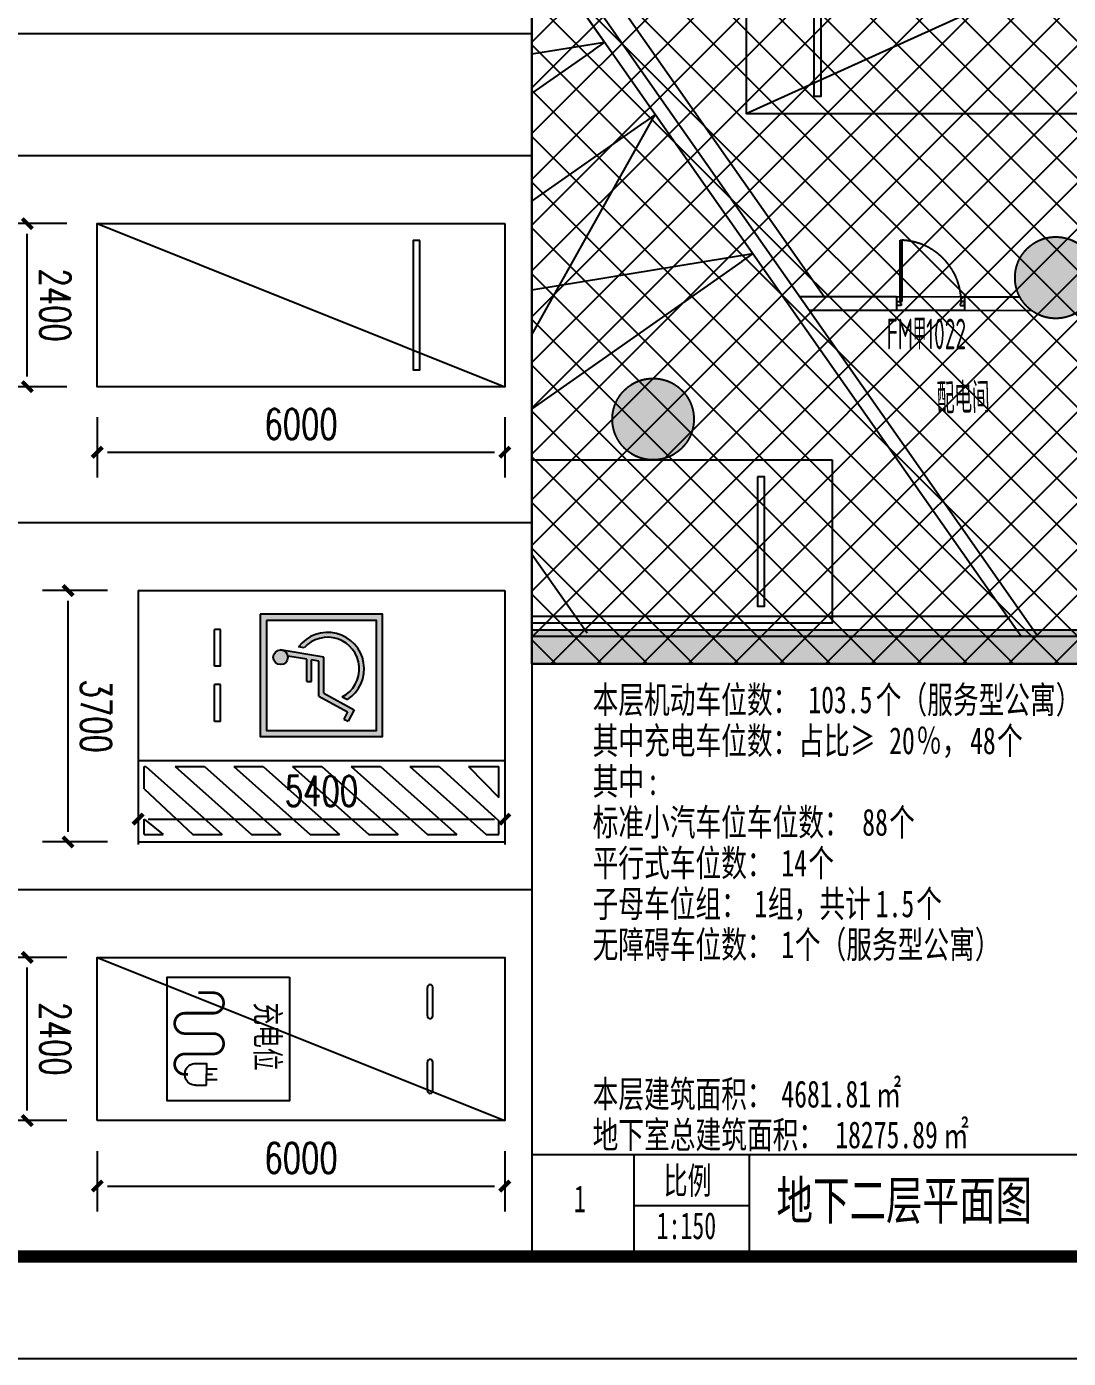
# Model space of a CAD drawing. Header units: millimetres. Extents: x 12325263 to 13848842, y -1463133 to 573208.
# Drawn here: x 12496801 to 12512140, y -1158608 to -1139009 of the extents above; entities that cross this region are included whole.
import ezdxf
from ezdxf.enums import TextEntityAlignment as Align
from ezdxf.xclip import XClip

# ---------------------------------------------------------------- set-up
doc = ezdxf.new("R2010")
doc.units = ezdxf.units.MM
doc.header["$LTSCALE"] = 1000
doc.header["$XCLIPFRAME"] = 0
doc.linetypes.add('DASH', pattern=[0.35, 0.25, -0.1])
for name, color, linetype in [('-2F平面$0$COLUMN-CONCRETE', 6, 'Continuous'), ('-2F平面$0$DIM_ELEV', 3, 'Continuous'), ('-2F平面$0$PARTS-CAR公寓子母车位', 240, 'Continuous'), ('-2F平面$0$ROOF-WATER', 3, 'Continuous'), ('-2F平面$0$WALL-SHATCH', 8, 'Continuous'), ('A-ANNO-TEXT', 7, 'Continuous'), ('A-WALL', 5, 'Continuous'), ('A-WALL-PATT', 8, 'Continuous'), ('DRWD-F-TEXT', 142, 'Continuous'), ('PARTS-CAR(一期)', 9, 'Continuous'), ('PARTS-CAR-机械车位', 9, 'Continuous'), ('PUB-TEXT', 7, 'Continuous'), ('PUB_DIM', 83, 'Continuous'), ('PUB_HATCH', 8, 'Continuous'), ('PUB_TEXT', 7, 'Continuous'), ('ROAD-LINE', 20, 'Continuous'), ('SILL', 2, 'Continuous'), ('TITLIN1', 7, 'Continuous'), ('WALL', 5, 'Continuous'), ('WINDOW', 4, 'Continuous'), ('公寓机动车库', 23, 'Continuous'), ('地下室柱网$0$0q-柱0', 8, 'Continuous'), ('地下室柱网$0$0q-柱填充', 8, 'Continuous'), ('建筑-停车位', 119, 'Continuous')]:
    doc.layers.add(name, color=color, linetype=linetype)
doc.styles.add('_TCH_DIM_T3', font='SIMPLEX.shx', dxfattribs={"width": 0.7058823529411765, "bigfont": 'GBCBIG.shx'})
doc.styles.add('ACHT', font='simhei.ttf')
doc.styles.add('hztxt', font='gbenor.shx', dxfattribs={"width": 0.7, "bigfont": 'gbcbig.shx'})
doc.styles.get("Standard").update_dxf_attribs({"font": 'gbenor.shx', "bigfont": 'gbcbig.shx'})
doc.styles.add('TITXC', font='simhei.ttf')
doc.styles.add('TITXV', font='', dxfattribs={"width": 0.7})
doc.styles.add('宋体', font='', dxfattribs={"width": 0.65})
doc.styles.add('黑体', font='simhei.ttf', dxfattribs={"width": 0.7})
doc.styles.get('TITXV').set_extended_font_data('SimSun')
doc.styles.get('宋体').set_extended_font_data('SimSun')
doc.dimstyles.new('_TCH_ARCH&&150', dxfattribs={"dimtxt": 446.25, "dimasz": 150, "dimexe": 375, "dimexo": 450, "dimgap": 189.375, "dimtad": 1, "dimdec": 0, "dimzin": 0, "dimdsep": 46, "dimtxsty": '_TCH_DIM_T3', "dimblk": 'asdggshdfhsg_ArchTick', "dimcen": 0.09, "dimclrt": 7, "dimazin": 2, "dimtfac": 1, "dimtdec": 0, "dimtix": 1, "dimtmove": 2, "dimatfit": 3, "dimfxl": 1, "dimtolj": 1, "dimtzin": 0, "dimarcsym": 0})

# ---------------------------------------------------------------- blocks, each defined once
blk = doc.blocks.new('横向图框_A0')
at = {"layer": 'TITLIN1'}
blk.add_lwpolyline([(0, 2.273736754432321e-13), (1189, 0), (1189, 841), (4.547473508864641e-13, 841.0000000000002)], close=True, dxfattribs=at)
at = {"layer": 'TITLIN1', "const_width": 1.2}
blk.add_lwpolyline([(25, 10.00000000000023), (1179, 10), (1179, 831), (25.00000000000045, 831.0000000000002)], close=True, dxfattribs=at)
blk.add_lwpolyline([(25, 10.00000000000023), (1179, 10), (1179, 831), (25.00000000000045, 831.0000000000002)], close=True, dxfattribs=at)
at = {"style": 'TITXV', "width": 0.8}
for tag, p in [('智能化', (9.375000000000455, 781.0000000000002)), ('暖通', (3.125000000000455, 781.0000000000002)), ('给排水', (15.62500000000045, 705.0000000000002)), ('建筑', (3.125000000000455, 705.0000000000002)), ('结构', (9.375000000000455, 705.0000000000002)), ('电气', (21.87500000000045, 705.0000000000002))]:
    blk.add_attdef(tag, text='', height=2.5, rotation=90, dxfattribs=at).set_placement(p, align=Align.MIDDLE_CENTER)
for tag, height, style, p in [('总工程师', 3, 'ACHT', (1143.108554763832, 210.3041968698305)), ('审定', 3, 'ACHT', (1143.108554763832, 202.3041968682753)), ('审核', 3, 'ACHT', (1143.108554763832, 194.3041968667198)), ('设计总负责人1', 3, 'ACHT', (1143.108554763832, 186.3041968651646)), ('设计总负责人2', 3, 'ACHT', (1143.108554763832, 178.3041968636001)), ('设计总负责人3', 3, 'ACHT', (1143.108554763832, 170.3041968620446)), ('专业负责人1', 3, 'ACHT', (1143.108554763832, 162.3041968558141)), ('专业负责人2', 3, 'ACHT', (1143.108554763832, 154.304196852685)), ('专业负责人3', 3, 'ACHT', (1143.108554763832, 146.3041968495743)), ('校核1', 3, 'ACHT', (1143.108554763832, 138.3041968604894)), ('校核2', 3, 'ACHT', (1143.108554763832, 130.3041968589341)), ('设计1', 3, 'ACHT', (1143.108554763832, 122.3041968573787)), ('设计2', 3, 'ACHT', (1143.108554763832, 114.3041968558048)), ('工程编号', 3, 'TITXC', (1142.308415538108, 74.79332358701504)), ('专业', 3, 'TITXC', (1170.432957775367, 74.79332358701504)), ('设计阶段', 3, 'TITXC', (1155.544107377413, 67.77587566972215)), ('图号', 5, 'TITXC', (1140.343351562507, 32.74615367968363)), ('出图日期', 3, 'ACHT', (1144.346033357375, 24.29332357717794))]:
    blk.add_attdef(tag, text='', height=height, dxfattribs=dict(style=style)).set_placement(p, align=Align.MIDDLE_CENTER)
at = {"style": 'TITXC', "flags": 1}
for tag, height, p in [('建设单位', 3, (1149.822381598118, 102.2933235923701)), ('工程名称', 3, (1149.822381598118, 86.29332358925603)), ('图纸名称', 5, (1149.822381604463, 51.04332358238753))]:
    blk.add_attdef(tag, text='', height=height, dxfattribs=at).set_placement(p, align=Align.MIDDLE_CENTER)
at = {"style": 'ACHT', "width": 0.8}
for tag, p in [('版本号', (1172.76297090092, 32.79332357883686)), ('序号', (1172.762970907206, 24.29332357717794))]:
    blk.add_attdef(tag, text='', height=3, dxfattribs=at).set_placement(p, align=Align.MIDDLE_CENTER)
blk = doc.blocks.new('*U20')
blk.add_blockref('横向图框_A0', (0, 0))
blk = doc.blocks.new('A$C15443CC7')
at = {"xscale": 150, "yscale": 150, "zscale": 150}
blk.add_blockref('*U20', (2.235174179077148e-08, -1.769512891769409e-08), dxfattribs=at)
blk = doc.blocks.new('adsgsdfgf')
for p, q in [((-1499.999999839813, 750), (131849.9999981709, 749.9999999995343)), ((-1499.999999839813, 750), (-1499.999999839813, -750)), ((0, 750), (0, -750)), ((1699.999999726191, 750), (1699.999999728054, -750.0000000002328)), ((0, 0), (1699.999999728054, 0))]:
    blk.add_line(p, q)
at = {"layer": 'PUB_TEXT', "style": '宋体', "width": 0.65}
for s, p in [('比例', (439.5108989101572, 167.7391971482418)), ('1', (-882.2565618831467, -99.91099598258752)), ('1:150', (335.1200761253471, -494.6995280811112))]:
    blk.add_text(s, height=396.5189873417722, dxfattribs=at).set_placement(p)
blk = doc.blocks.new('adgshg13--2F平面$0$A$C7F010FC0')
at = {"layer": '-2F平面$0$WALL-SHATCH'}
h = blk.add_hatch(color=256, dxfattribs=at)
h.dxf.hatch_style = 1
h.paths.add_polyline_path([(-60384.17120504379, -16880.89509773254), (-763.1647881269455, 197.4793643951416), (12587.61850607395, -13153.30393266678), (12587.61850607395, -157996.0197629929), (-162964.8506313562, -188820.4315237999), (-171262.3814957142, -180522.900662899), (-171262.3814957142, -31310.89849328995), (-150707.1909123659, -10755.70791006088), (-131860.0775495768, -7980.895098209381), (-99162.38149428368, -7980.895098209381), (-99162.38149428368, -4980.895097732544), (-76620.42811572552, -4980.895097732544), (-70107.65229141712, -16880.89509773254)], flags=16)
h.paths.add_polyline_path([(-60091.22944009304, -16380.89510011673), (-646.8769880533218, 646.876989364624), (12987.61850607395, -12987.61850786209), (12987.61850607395, -158331.9049158096), (-163100.5840539932, -189250.3835258484), (-171662.3814958334, -180688.5860877037), (-171662.3814958334, -31145.21306848526), (-150777.8961598873, -10260.7277340889), (-131896.6870943308, -7480.895098209381), (-99562.38149428368, -7480.895098209381), (-99562.38149428368, -4580.895097732544), (-76365.55243730545, -4580.895097732544), (-69907.50581622124, -16380.89510774612)])
at = {"layer": '-2F平面$0$COLUMN-CONCRETE'}
for points in [[(-60091.22944009304, -16380.89510011673), (-646.8769880533218, 646.876989364624), (12987.61850607395, -12987.61850786209), (12987.61850607395, -158331.9049158096), (-163100.5840539932, -189250.3835258484), (-171662.3814958334, -180688.5860877037), (-171662.3814958334, -31145.21306848526), (-150777.8961598873, -10260.7277340889), (-131896.6870943308, -7480.895098209381), (-99562.38149428368, -7480.895098209381), (-99562.38149428368, -4580.895097732544), (-76365.55243730545, -4580.895097732544), (-69907.50581622124, -16380.89510774612)], [(-60384.17120504379, -16880.89509773254), (-763.1647881269455, 197.4793643951416), (12587.61850607395, -13153.30393266678), (12587.61850607395, -157996.0197629929), (-162964.8506313562, -188820.4315237999), (-171262.3814957142, -180522.900662899), (-171262.3814957142, -31310.89849328995), (-150707.1909123659, -10755.70791006088), (-131860.0775495768, -7980.895098209381), (-99162.38149428368, -7980.895098209381), (-99162.38149428368, -4980.895097732544), (-76620.42811572552, -4980.895097732544), (-70107.65229141712, -16880.89509773254)]]:
    blk.add_lwpolyline(points, close=True, dxfattribs=at)
blk = doc.blocks.new('adgshg13--2F平面$0$P-排水沟')
at = {"layer": '-2F平面$0$ROOF-WATER'}
blk.add_line((87451.37972402573, -41109.63764381409), (109082.8234488964, -37311.4767203331), dxfattribs=at)
blk = doc.blocks.new('adgshgbj--2F平面$0$报建车道-2')
at = {"layer": 'ROAD-LINE'}
blk.add_line((54981.89174687862, -149772.8018164635), (77338.07008516788, -172128.9801120758), dxfattribs=at)
blk = doc.blocks.new('adgshgDR_D01')
for p, q in [((-0.45, 0.9299999999999964), (-0.4199999999999999, 0.9299999999999964)), ((-0.45, 0.02999999999999636), (-0.45, 0.9299999999999964)), ((-0.4199999999999999, 0.02999999999999637), (-0.4199999999999999, 0.9299999999999964)), ((-0.4999999999999964, 0.02999999999999636), (-0.4199999999999999, 0.02999999999999637)), ((-0.4999999999999964, 0.02999999999999636), (-0.4999999999999964, -0.02999999999999636)), ((-0.45, 0.02999999999999636), (-0.45, 3.469446951953614e-18)), ((-0.45, 3.469446951953614e-18), (-0.435, 3.469446951953614e-18)), ((-0.435, 3.469446951953614e-18), (-0.435, -0.02999999999999636)), ((0.4350000000000001, 3.469446951953614e-18), (0.4350000000000002, -0.02999999999999636)), ((0.4500000000000001, 3.469446951953614e-18), (0.4350000000000001, 3.469446951953614e-18)), ((0.4500000000000001, 0.02999999999999636), (0.4500000000000001, 3.469446951953614e-18)), ((0.4999999999999964, 0.02999999999999636), (0.45, 0.02999999999999636)), ((0.4999999999999964, -0.02999999999999636), (0.4999999999999964, 0.02999999999999636)), ((-0.435, -0.02999999999999636), (-0.4999999999999964, -0.02999999999999636)), ((0.4350000000000002, -0.02999999999999636), (0.4999999999999964, -0.02999999999999636))]:
    blk.add_line(p, q)
blk.add_arc((-0.4602388636345857, 0.02060243181989824), 0.9102873739421409, 0.5915171128877542, 87.46643902495387)
blk = doc.blocks.new('adgshgWDSILL2')
for p, q in [((-0.5, 0.5), (0.5, 0.5)), ((-0.5, -0.5), (0.5, -0.5))]:
    blk.add_line(p, q)
blk = doc.blocks.new('adgshg-2F平面$0$CAR-机械车位')
for p, q in [((2500.000000238419, 5200.000000357628), (7.152557373046875e-07, 0)), ((2500.000000715256, -1.192092895507812e-07), (0, 5200))]:
    blk.add_line(p, q)
at = {"color": 8}
blk.add_line((641.8798668384552, 5200), (2391.879866838455, 5200), dxfattribs=at)
for points in [[(2500.000000476837, 200.0000003576279), (2500.000000238419, 5200.000000357628), (0, 5200), (1.192092895507812e-06, 199.9999995231628)], [(2500.000000476837, 200.0000003576279), (2500.000000715256, -1.192092895507812e-07), (7.152557373046875e-07, 0), (1.192092895507812e-06, 199.9999995231628)]]:
    blk.add_lwpolyline(points)
blk = doc.blocks.new('adgshg-2F平面$0$CAR-14')
blk.add_lwpolyline([(-1.192092895507812e-06, -200.0000004768372), (2399.999999284744, -200), (2399.999999523163, -5500), (4.76837158203125e-07, -5500.000000476837)], close=True)
at = {"extrusion": (-0.0004477907749365557, -3.397130667048831e-15, 0.999999899741706), "elevation": -1.074697859396665}
blk.add_lwpolyline([(250.0089590234235, -1300.001920223237), (2150.003243659486, -1299.998074531556), (2150.003041242132, -1199.998074531556), (250.0087566060701, -1200.001920700074)], close=True, dxfattribs=at)
blk = doc.blocks.new('adgshg一期二层')
at = {"layer": 'PARTS-CAR(一期)', "rotation": 279.9587742710376}
blk.add_blockref('adgshg-2F平面$0$CAR-14', (33848.57742583752, -75751.77056312561), dxfattribs=at)
at = {"layer": 'PARTS-CAR-机械车位', "xscale": -1, "rotation": 135.0000004018798}
for p in [(27520.02695596218, -68544.98028564453), (30207.03168034554, -71231.98497152328)]:
    blk.add_blockref('adgshg-2F平面$0$CAR-机械车位', p, dxfattribs=at)
blk = doc.blocks.new('adgshg2qbj-gycw-bj-13--2F平面$0$CAR-子车位')
blk.add_line((1697.056276798248, 1697.056272983551), (3747.66593670845, -3747.665944099426))
blk.add_lwpolyline([(1.192092895507812e-07, 0), (1697.056276798248, 1697.056272983551), (5444.722213029861, -2050.609671592712), (3747.66593670845, -3747.665944099426)], close=True)
at = {"extrusion": (-0.0003166358939317005, -0.0003166358930891348, 0.999999899741706), "elevation": -1.074697860116073}
blk.add_lwpolyline([(954.6018156500753, -601.0358331325818), (2298.09800799108, 742.4656604551178), (2227.387191576112, 813.1761971418953), (883.8909981622246, -530.3252945384556)], close=True, dxfattribs=at)
blk = doc.blocks.new('*U498')
at = {"layer": '地下室柱网$0$0q-柱填充'}
h = blk.add_hatch(color=256, dxfattribs=at)
h.dxf.hatch_style = 1
edge = h.paths.add_edge_path()
edge.add_arc((0, 0), 600, 0, 360)
at = {"layer": '地下室柱网$0$0q-柱0'}
blk.add_circle((0, 0), 600, dxfattribs=at)
blk = doc.blocks.new('A$C2A3E77E8')
at = {"layer": '-2F平面$0$DIM_ELEV'}
blk.add_line((459288.0191932917, 44729.84497737256), (469767.3627168853, 34250.50145196472), dxfattribs=at)
at = {"layer": 'WALL'}
for p, q in [((473729.3144075591, 29864.28569173324), (459075.8871588428, 44517.71294307197)), ((473488.71702981, 29822.04035806307), (460207.2580084801, 43103.49938011169)), ((471801.8227206469, 34605.49456929672), (472602.5942661557, 34745.24050378404)), ((471801.8227206469, 34605.49456929672), (471836.202601796, 34408.47166728508)), ((471836.2026017904, 34408.47166776634), (472806.2364450786, 34577.75334405387)), ((469406.1322387457, 34187.46786164818), (470816.7082122285, 34433.59516429389)), ((470816.7082123756, 34433.59516381542), (470851.0880935192, 34236.57226228411)), ((469578.9910070859, 34014.60909318551), (470851.0880936384, 34236.57226228714))]:
    blk.add_line(p, q, dxfattribs=at)
at = {"layer": '-2F平面$0$PARTS-CAR公寓子母车位', "xscale": -1.000000000000001, "rotation": 144.9590293713284}
blk.add_blockref('adgshg2qbj-gycw-bj-13--2F平面$0$CAR-子车位', (467754.690891847, 39069.79436969478), dxfattribs=at)
at = {"linetype": 'DASH', "ltscale": 3}
blk.add_blockref('adgshg13--2F平面$0$P-排水沟', (364146.7975802403, 67392.61307906546), dxfattribs=at)
for name, p in [('adgshg一期二层', (436647.0300322771, 107688.6806187604)), ('adgshgbj--2F平面$0$报建车道-2', (389845.527166605, 200902.2298016546))]:
    blk.add_blockref(name, p)
for p, rotation in [((464591.3158319406, 35042.47785429819), 45.00000001821384), ((473076.2297048699, 35113.57387314085), 45.00000001820725), ((467596.8227912188, 32036.97933493438), 45.00000001821413)]:
    blk.add_blockref('*U498', p, dxfattribs=dict(rotation=rotation))
at = {"layer": 'SILL', "xscale": -1000.000000000006, "yscale": 200.000000361565, "zscale": -1000.000000000006, "rotation": 189.8982728731141}
blk.add_blockref('adgshgWDSILL2', (471326.4554070234, 34421.03341579437), dxfattribs=at)
at = {"layer": 'WALL', "color": 1}
blk.add_blockref('adgshg13--2F平面$0$A$C7F010FC0', (561507.9086489398, 205483.1249103504), dxfattribs=at)
at = {"layer": 'WINDOW', "xscale": 1000.000000000004, "yscale": 1000.000000000004, "zscale": 1000.000000000004, "rotation": 9.898272873114099}
blk.add_blockref('adgshgDR_D01', (471326.4554070234, 34421.03341579437), dxfattribs=at)
at = {"layer": 'DRWD-F-TEXT', "width": 0.6}
blk.add_text('FM甲1022', height=450.0000000000009, rotation=10.00001274781061, dxfattribs=at).set_placement((470804.3960455656, 33644.57934903633))
at = {"layer": 'PUB-TEXT', "color": 7, "style": 'hztxt', "width": 0.8}
blk.add_text('配电间', height=450.0000000000009, rotation=11.32905001904798, dxfattribs=at).set_placement((471702.8177484274, 32836.75279473909))
blk = doc.blocks.new('A$C20AC37F1')
blk.add_line((-0.0009396970272064209, -0.0007962882518768311), (29999.99906030297, -0.0007962882518768311))
blk.add_lwpolyline([(-0.0009396970272064209, -0.0007962882518768311), (-0.0009396970272064209, 12599.99920371175), (29999.99906030297, 12599.99920371175), (29999.99906030297, -0.0007962882518768311)])
blk = doc.blocks.new('wuzhangai11')
at = {"extrusion": (-4.726215064181508e-20, 1.233115995601054e-09, 1)}
h = blk.add_hatch(color=256, dxfattribs=at)
h.paths.add_polyline_path([(508883943.4430193, 3716374118.38047), (508885743.4430191, 3716374118.38043), (508885743.4429788, 3716372318.38043), (508883943.442979, 3716372318.38047)])
h.paths.add_polyline_path([(508884033.4430173, 3716374028.380468), (508884033.4429811, 3716372408.380468), (508885653.4429809, 3716372408.380432), (508885653.4430171, 3716374028.380432)], flags=16)
edge = h.paths.add_edge_path(flags=0)
edge.add_line((508885219.6798196, 3716373820.63434), (508885213.8567997, 3716373785.650565))
edge.add_ellipse((508885111.6798196, 3716373820.634343), major_axis=(102.5219011450554, 33.95967878589286), ratio=0.999999999977671, start_angle=161.6728995538629, end_angle=322.7725099513697, ccw=False)
edge.add_ellipse((508885111.6798196, 3716373820.634343), major_axis=(76.36753236051386, 76.36753236051385), ratio=0.9999999999929499, start_angle=-45.00000128086242, end_angle=134.9999987191376, ccw=False)
edge = h.paths.add_edge_path(flags=0)
edge.add_line((508885264.22368, 3716373555.210789), (508885249.7773013, 3716373473.281315))
edge.add_ellipse((508884940.1546388, 3716373126.324949), major_axis=(393.1815271696696, 248.3006233748568), ratio=0.999999999994809, start_angle=175.154776496025, end_angle=375.9813011231978, ccw=False)
edge.add_line((508884527.4055948, 3716372912.121449), (508884488.5428396, 3716372835.849001))
edge.add_ellipse((508884940.2194155, 3716373126.695987), major_axis=(153.4497585367178, 514.8367410825235), ratio=0.9999999999896629, start_angle=139.3755608686459, end_angle=339.5036748822673)
h = blk.add_hatch(color=256, dxfattribs=at)
edge = h.paths.add_edge_path()
edge.add_line((508884538.3213431, 3716373254.380456), (508885053.0278264, 3716373254.380445))
edge.add_line((508885053.0278264, 3716373254.380445), (508885072.0711427, 3716373362.380445))
edge.add_line((508885072.0711427, 3716373362.380445), (508884753.4430022, 3716373362.380452))
edge.add_line((508884753.4430023, 3716373362.380452), (508884753.4430039, 3716373434.380452))
edge.add_line((508884753.443004, 3716373434.380452), (508885084.766687, 3716373434.380444))
edge.add_line((508885084.766687, 3716373434.380445), (508885127.2451379, 3716373713.761891))
edge.add_ellipse((508885111.6798196, 3716373820.634343), major_axis=(76.3675323622801, -76.36753236228014), ratio=0.9999999999775171, start_angle=323.2865157200883, end_angle=386.0996091181659)
edge.add_line((508885213.8567997, 3716373785.650564), (508885113.4429982, 3716373182.380444))
edge.add_line((508885113.4429982, 3716373182.380444), (508884582.4429982, 3716373182.380455))
edge.add_line((508884582.4429983, 3716373182.380455), (508884337.2881185, 3716372737.236938))
edge.add_line((508884337.2881185, 3716372737.236938), (508884169.7100023, 3716372822.622258))
edge.add_line((508884169.7100023, 3716372822.622258), (508884202.3973197, 3716372886.774727))
edge.add_line((508884202.3973197, 3716372886.774727), (508884305.8229669, 3716372834.076725))
edge.add_line((508884305.8229669, 3716372834.076725), (508884538.3213431, 3716373254.380456))
for p, q in [((508882393.4431132, 3716375918.380507), (508882393.4429791, 3716370518.380507)), ((508886093.4431132, 3716375918.380425), (508882393.4431132, 3716375918.380507)), ((508882504.3428608, 3716375828.380416), (508882729.9054431, 3716375828.380421)), ((508882504.3428608, 3716375828.380416), (508882504.342867, 3716375546.427188)), ((508883175.6741519, 3716375828.380429), (508882504.3428767, 3716375114.216302)), ((508882729.9054431, 3716375828.380421), (508882504.342867, 3716375546.427188)), ((508883175.6741519, 3716375828.380429), (508883503.4428607, 3716375828.380436)), ((508883503.4428607, 3716375828.380436), (508883503.4428612, 3716375805.880436)), ((508883593.4431132, 3716375918.380481), (508883593.4429791, 3716370518.380481)), ((508886093.4431132, 3716375918.380425), (508886093.4429791, 3716370518.380425)), ((508883503.4428612, 3716375805.880436), (508882504.3428864, 3716374682.005416)), ((508883503.4428708, 3716375373.66955), (508882504.342896, 3716374249.79453)), ((508883503.4428708, 3716375373.66955), (508883503.4428805, 3716374941.458664)), ((508882504.3428767, 3716375114.216302), (508882504.3428864, 3716374682.005416)), ((508883503.4428805, 3716374941.458664), (508882504.3429056, 3716373817.583644)), ((508884168.4430459, 3716374793.380475), (508884708.4430458, 3716374793.380475)), ((508884168.4430459, 3716374703.380475), (508884168.4430459, 3716374793.380475)), ((508884168.4430459, 3716374703.380475), (508884708.4430459, 3716374703.380475)), ((508884708.4430459, 3716374703.380475), (508884708.4430458, 3716374793.380475)), ((508884978.4430459, 3716374703.380475), (508884978.4430458, 3716374793.380475)), ((508884978.4430458, 3716374793.380475), (508885518.4430457, 3716374793.380475)), ((508884978.4430459, 3716374703.380475), (508885518.4430458, 3716374703.380475)), ((508885518.4430458, 3716374703.380475), (508885518.4430457, 3716374793.380475)), ((508883503.4428901, 3716374509.247778), (508882504.3429153, 3716373385.372758)), ((508883503.4428901, 3716374509.247778), (508883503.4428998, 3716374077.036892)), ((508882504.342896, 3716374249.79453), (508882504.3429056, 3716373817.583644)), ((508883503.4428998, 3716374077.036892), (508882504.342925, 3716372953.161872)), ((508885084.766687, 3716373434.380445), (508885127.2451379, 3716373713.761891)), ((508885113.4429982, 3716373182.380444), (508885220.4076971, 3716373825.007312)), ((508883503.4429095, 3716373644.826006), (508882504.3429347, 3716372520.950986)), ((508883503.4429095, 3716373644.826006), (508883503.4429191, 3716373212.61512)), ((508885249.7773013, 3716373473.281315), (508885264.22368, 3716373555.210789)), ((508882504.3429153, 3716373385.372758), (508882504.342925, 3716372953.161872)), ((508884753.443004, 3716373434.380452), (508885084.766687, 3716373434.380445)), ((508884753.443004, 3716373434.380452), (508884753.4430023, 3716373362.380452)), ((508884753.4430023, 3716373362.380452), (508885072.0711427, 3716373362.380445)), ((508885053.0278264, 3716373254.380445), (508885072.0711427, 3716373362.380445)), ((508883503.4429191, 3716373212.61512), (508882504.3429443, 3716372088.7401)), ((508884538.3213431, 3716373254.380456), (508884305.8229669, 3716372834.076725)), ((508884582.4429982, 3716373182.380455), (508884337.2881185, 3716372737.236938)), ((508884538.3213431, 3716373254.380456), (508885053.0278264, 3716373254.380445)), ((508884582.4429982, 3716373182.380455), (508885113.4429982, 3716373182.380444)), ((508884202.3973197, 3716372886.774727), (508884169.7100023, 3716372822.622258)), ((508884305.8229669, 3716372834.076725), (508884202.3973197, 3716372886.774727)), ((508884527.4055948, 3716372912.121449), (508884488.5428396, 3716372835.849001)), ((508883503.4429287, 3716372780.404234), (508882504.342954, 3716371656.529214)), ((508883503.4429287, 3716372780.404234), (508883503.4429384, 3716372348.193348)), ((508884337.2881185, 3716372737.236938), (508884169.7100023, 3716372822.622258)), ((508882504.3429347, 3716372520.950986), (508882504.3429443, 3716372088.7401)), ((508883503.4429384, 3716372348.193348), (508882504.3429636, 3716371224.318328)), ((508883503.4429481, 3716371915.982462), (508882504.3429734, 3716370792.107442)), ((508883503.4429481, 3716371915.982462), (508883503.4429578, 3716371483.771576)), ((508882504.342954, 3716371656.529214), (508882504.3429636, 3716371224.318328)), ((508883503.4429578, 3716371483.771576), (508882703.1300656, 3716370608.380421)), ((508883503.4429674, 3716371051.56069), (508883048.8987744, 3716370608.380429)), ((508883503.4429674, 3716371051.56069), (508883503.4429773, 3716370608.380437)), ((508882504.3429734, 3716370792.107442), (508882504.3429774, 3716370608.380416)), ((508882504.3429774, 3716370608.380416), (508882703.1300656, 3716370608.380421)), ((508883048.8987743, 3716370608.380429), (508883503.4429773, 3716370608.380437)), ((508883503.4429771, 3716370619.349804), (508883494.6674832, 3716370608.380436)), ((508886093.4429791, 3716370518.380425), (508882393.4429791, 3716370518.380507))]:
    blk.add_line(p, q)
for points in [[(508885743.4430191, 3716374118.38043), (508883943.4430193, 3716374118.38047), (508883943.442979, 3716372318.38047), (508885743.4429788, 3716372318.38043)], [(508885653.4430171, 3716374028.380432), (508884033.4430173, 3716374028.380468), (508884033.4429811, 3716372408.380468), (508885653.4429809, 3716372408.380432)]]:
    blk.add_lwpolyline(points, close=True)
blk.add_circle((508885111.6798196, 3716373820.634343), 107.9999999888241)
for centre, radius, start, end in [((508884940.2194155, 3716373126.695987), 537.2184828932517, 212.778600618886, 52.90671907621012), ((508884940.1546388, 3716373126.324949), 465.0214112035156, 207.4278561540984, 48.2543655896311)]:
    blk.add_arc(centre, radius, start, end)
blk = doc.blocks.new('A$C27BE0F1F')
blk.add_line((-0.0006638150662183762, 2399.999999999069), (5999.999336184934, -9.313225746154785e-10))
for points in [[(5999.999336184934, 2399.999999999069), (5999.999336184934, -9.313225746154785e-10), (-0.0006638150662183762, -9.313225746154785e-10), (-0.0006638150662183762, 2399.999999999069)], [(4749.999336184934, 2149.999999999069), (4649.999336184934, 2149.999999999069), (4649.999336184934, 249.9999999990687), (4749.999336184934, 249.9999999990687)]]:
    blk.add_lwpolyline(points, close=True)
blk = doc.blocks.new('asdggshdfhsg_ArchTick')
at = {"color": 0, "linetype": 'ByBlock', "const_width": 0.4}
blk.add_lwpolyline([(-0.5, -0.5), (0.5, 0.5)], dxfattribs=at)
blk = doc.blocks.new('*D5431')
at = {"layer": 'Defpoints', "color": 0, "transparency": 16777216}
for p in [(22568.72001638636, 9799.962885539784), (23599.99567406439, 9799.96916114446), (23600.01027874463, 7399.969161189162)]:
    blk.add_point(p, dxfattribs=at)
at = {"layer": 'PUB_DIM', "color": 0, "lineweight": -2, "transparency": 16777216}
for p, q in [((23149.99567407272, 9799.966422766915), (22193.72001639331, 9799.960603558497)), ((22568.73370827409, 7549.96288558171), (22568.72092917888, 9649.96288554256)), ((23150.01027875296, 7399.966422811617), (22193.73462107354, 7399.960603603201))]:
    blk.add_line(p, q, dxfattribs=at)
at = {"layer": 'PUB_DIM', "color": 0, "lineweight": -2, "transparency": 16777216, "xscale": 150, "yscale": 150, "zscale": 150}
for p, rotation in [((22568.72001638636, 9799.962885539784), 90.00034866105784), ((22568.7346210666, 7399.962885584488), 270.0003486610578)]:
    blk.add_blockref('asdggshdfhsg_ArchTick', p, dxfattribs=dict(at, rotation=rotation))
at = {"layer": 'PUB_DIM', "color": 7, "transparency": 16777216, "insert": (22981.22731871884, 8599.965395741556), "char_height": 446.25, "attachment_point": 5, "rotation": 270.00034866105784, "style": '_TCH_DIM_T3'}
blk.add_mtext('\\A1;2400', dxfattribs=at)
blk = doc.blocks.new('*D5432')
at = {"layer": 'Defpoints', "color": 0, "transparency": 16777216}
for p in [(23600.01027874463, 7399.969161189395), (29600.01027881727, 7400.001413569087), (29600.01545942579, 6436.238384305034)]:
    blk.add_point(p, dxfattribs=at)
at = {"layer": 'PUB_DIM', "color": 0, "lineweight": -2, "transparency": 16777216}
for p, q in [((23600.0126976731, 6949.969161195896), (23600.01747512688, 6061.206131930759)), ((29600.01269774574, 6950.001413575588), (29600.01747519952, 6061.238384310452)), ((23750.01545935098, 6436.206938234834), (29450.01545942796, 6436.237577995542))]:
    blk.add_line(p, q, dxfattribs=at)
at = {"layer": 'PUB_DIM', "color": 0, "lineweight": -2, "transparency": 16777216, "xscale": 150, "yscale": 150, "zscale": 150}
for p, rotation in [((23600.01545935315, 6436.206131925341), 180.0003079875393), ((29600.01545942579, 6436.238384305034), 0.0003079875392702579)]:
    blk.add_blockref('asdggshdfhsg_ArchTick', p, dxfattribs=dict(at, rotation=rotation))
at = {"layer": 'PUB_DIM', "color": 7, "transparency": 16777216, "insert": (26600.01324203837, 6848.722258109227), "char_height": 446.25, "attachment_point": 5, "rotation": 0.00030798753927025786, "style": '_TCH_DIM_T3'}
blk.add_mtext('\\A1;6000', dxfattribs=at)
blk = doc.blocks.new('*D5433')
at = {"layer": 'Defpoints', "color": 0, "transparency": 16777216}
for p in [(23168.7234019246, 4399.946377629366), (24199.97646128014, 4399.952653096523), (24199.99897663168, 699.9850534123821)]:
    blk.add_point(p, dxfattribs=at)
at = {"layer": 'PUB_DIM', "color": 0, "lineweight": -2, "transparency": 16777216}
for p, q in [((23749.97646128848, 4399.949914718978), (22793.72340193154, 4399.944095648078)), ((23168.74500448362, 849.9787779424478), (23168.72431471711, 4249.946377632143)), ((23749.99897664001, 699.9823150348374), (22793.74591728307, 699.9764959639379))]:
    blk.add_line(p, q, dxfattribs=at)
at = {"layer": 'PUB_DIM', "color": 0, "lineweight": -2, "transparency": 16777216, "xscale": 150, "yscale": 150, "zscale": 150}
for p, rotation in [((23168.7234019246, 4399.946377629366), 90.00034866105784), ((23168.74591727613, 699.9787779452251), 270.0003486610578)]:
    blk.add_blockref('asdggshdfhsg_ArchTick', p, dxfattribs=dict(at, rotation=rotation))
at = {"layer": 'PUB_DIM', "color": 7, "transparency": 16777216, "insert": (23581.23465959273, 2549.965087966715), "char_height": 446.25, "attachment_point": 5, "rotation": 270.00034866105784, "style": '_TCH_DIM_T3'}
blk.add_mtext('\\A1;3700', dxfattribs=at)
blk = doc.blocks.new('*D5434')
at = {"layer": 'Defpoints', "color": 0, "transparency": 16777216}
for p in [(24199.99900354259, 1899.985053412616), (29600.01068149507, 1900.014080617111), (29600.01532472069, 1036.221889849287)]:
    blk.add_point(p, dxfattribs=at)
at = {"layer": 'PUB_DIM', "color": 0, "lineweight": -2, "transparency": 16777216}
for p, q in [((24200.00142247106, 1449.985053419118), (24200.00566254193, 661.1928626502096)), ((29600.01310042355, 1450.014080623612), (29600.01734049442, 661.2218898547042)), ((24350.00364676604, 1036.193668954284), (29450.01532472286, 1036.221083539794))]:
    blk.add_line(p, q, dxfattribs=at)
at = {"layer": 'PUB_DIM', "color": 0, "lineweight": -2, "transparency": 16777216, "xscale": 150, "yscale": 150, "zscale": 150}
for p, rotation in [((24200.0036467682, 1036.192862644792), 180.0003079875392), ((29600.01532472069, 1036.221889849287), 0.0003079875392448134)]:
    blk.add_blockref('asdggshdfhsg_ArchTick', p, dxfattribs=dict(at, rotation=rotation))
at = {"layer": 'PUB_DIM', "color": 7, "transparency": 16777216, "insert": (26900.00726839334, 1448.70737624108), "char_height": 446.25, "attachment_point": 5, "rotation": 0.0003079875392448135, "style": '_TCH_DIM_T3'}
blk.add_mtext('\\A1;5400', dxfattribs=at)
blk = doc.blocks.new('*D5438')
at = {"layer": 'Defpoints', "color": 0, "transparency": 16777216}
for p in [(22568.72001097724, -1000.004585850713), (23599.99566865526, -999.9983102460392), (23600.0102733355, -3399.998310201336)]:
    blk.add_point(p, dxfattribs=at)
at = {"layer": 'PUB_DIM', "color": 0, "lineweight": -2, "transparency": 16777216}
for p, q in [((23149.99566866359, -1000.001048623584), (22193.72001098418, -1000.006867832001)), ((22568.73370286496, -3250.004585808788), (22568.72092376976, -1150.004585847936)), ((23150.01027334383, -3400.001048578881), (22193.73461566442, -3400.006867787297))]:
    blk.add_line(p, q, dxfattribs=at)
at = {"layer": 'PUB_DIM', "color": 0, "lineweight": -2, "transparency": 16777216, "xscale": 150, "yscale": 150, "zscale": 150}
for p, rotation in [((22568.72001097724, -1000.004585850713), 90.00034866105784), ((22568.73461565748, -3400.00458580601), 270.0003486610578)]:
    blk.add_blockref('asdggshdfhsg_ArchTick', p, dxfattribs=dict(at, rotation=rotation))
at = {"layer": 'PUB_DIM', "color": 7, "transparency": 16777216, "insert": (22981.22731330972, -2200.002075648943), "char_height": 446.25, "attachment_point": 5, "rotation": 270.00034866105784, "style": '_TCH_DIM_T3'}
blk.add_mtext('\\A1;2400', dxfattribs=at)
blk = doc.blocks.new('*D5439')
at = {"layer": 'Defpoints', "color": 0, "transparency": 16777216}
for p in [(23600.01027333737, -3399.998310201336), (29600.01027340628, -3399.966057821643), (29600.01545401481, -4363.729087085696)]:
    blk.add_point(p, dxfattribs=at)
at = {"layer": 'PUB_DIM', "color": 0, "lineweight": -2, "transparency": 16777216}
for p, q in [((23600.01269226585, -3849.998310194835), (23600.01746971962, -4738.76133945997)), ((29600.01269233476, -3849.966057815142), (29600.01746978854, -4738.729087080278)), ((23750.01545394372, -4363.760533155896), (29450.01545401698, -4363.729893395188))]:
    blk.add_line(p, q, dxfattribs=at)
at = {"layer": 'PUB_DIM', "color": 0, "lineweight": -2, "transparency": 16777216, "xscale": 150, "yscale": 150, "zscale": 150}
for p, rotation in [((23600.01545394589, -4363.761339465388), 180.0003079875393), ((29600.01545401481, -4363.729087085696), 0.0003079875392702579)]:
    blk.add_blockref('asdggshdfhsg_ArchTick', p, dxfattribs=dict(at, rotation=rotation))
at = {"layer": 'PUB_DIM', "color": 7, "transparency": 16777216, "insert": (26600.01323662925, -3951.245213281501), "char_height": 446.25, "attachment_point": 5, "rotation": 0.00030798753927025786, "style": '_TCH_DIM_T3'}
blk.add_mtext('\\A1;6000', dxfattribs=at)
blk = doc.blocks.new('A$C2E211B97')
at = {"layer": '建筑-停车位'}
h = blk.add_hatch(dxfattribs=at)
h.set_pattern_fill('ANSI31', color=251, scale=999.9999999999999, angle=-90.00000002394347)
h.set_pattern_definition([(314.9999999760565, (23600.01222898997, 1400.022190179909), (1122.532015602742, 1122.532014664547), [])])
h.paths.add_polyline_path([(25045.33549311198, -2879.97781005851), (25205.33549311198, -2879.977810177719), (25205.33549263515, -2719.97781005851), (25205.33549311198, -2559.977810177719), (25045.33549311198, -2559.977810177719, 0.9898630017247371)])
for p, q in [((-0.0009396970272064209, 12600.00141459983), (29999.99906030297, 12600.00141459983)), ((-0.0009396970272064209, 10800.00141459983), (29999.99906030297, 10800.00141459983)), ((-0.0009396970272064209, 5400.001414599828), (29999.99906030297, 5400.001414599828)), ((-0.0009396970272064209, 0.00141459982842207), (29999.99906030297, 0.00141459982842207)), ((-0.0009396970272064209, -5399.998585400172), (29999.99906030297, -5399.998585400172))]:
    blk.add_line(p, q)
blk.add_lwpolyline([(-0.0009396970272064209, -5399.998585400172), (-0.0009396970272064209, 12600.00141459983), (29999.99906030297, 12600.00141459983), (29999.99906030297, -5399.998585400172)])
at = {"layer": '建筑-停车位', "color": 251}
for p, q in [((23599.99991705455, -999.977808866417), (29600.01027340628, -3399.966057821643)), ((28459.99991703965, -1859.993828003062), (28459.99991685152, -1439.97780901636)), ((28499.99991683476, -1399.977808879456), (28499.99991683476, -1399.977808879456)), ((28539.99991656281, -1859.993832139764), (28539.99991637468, -1439.977813153062)), ((28459.99991610087, -2959.977808539523), (28459.99991591275, -2539.757375185145)), ((28499.99930840544, -2499.977808641037), (28499.99930840544, -2499.977808641037)), ((28539.9993081335, -2960.198243646417), (28539.99930842221, -2539.977810292039)), ((25205.33549311198, -2879.977810177719), (25205.33549263515, -2719.97781005851)), ((25045.33549311198, -2879.97781005851), (25205.33549311198, -2879.977810177719)), ((28499.9999161195, -2999.977808521828), (28499.9999161195, -2999.977808521828))]:
    blk.add_line(p, q, dxfattribs=at)
for points in [[(23599.99991467036, -3399.97780838958), (23599.99991705455, -999.977808866417), (29599.99991610087, -999.9778116082307), (29599.9999151472, -3399.977811489021)], [(26431.39810946025, -1289.977810654556), (26431.39810898341, -3109.977810535347), (24630.7713828329, -3109.977809939301), (24630.77138378657, -1289.977809700882)]]:
    blk.add_lwpolyline(points, close=True, dxfattribs=at)
at = {"layer": '建筑-停车位', "color": 251, "const_width": 39.99999999999999}
blk.add_lwpolyline([(25086.96779491939, -1519.977810177719), (25309.93001320399, -1519.977810296929, -1), (25309.93001368083, -1819.97781005851), (24889.00557520427, -1819.977809820091, 1), (24889.00557520427, -2119.97781005851), (25309.93001320399, -2119.977810177719, -1), (25309.93001320399, -2419.977810177719), (24889.00557472743, -2419.977809820091, 1), (24889.00557472743, -2719.97781005851), (24936.95741274394, -2719.977809820091)], format="xyb", dxfattribs=at)
at = {"layer": '建筑-停车位', "color": 251}
blk.add_lwpolyline([(25048.59594156779, -2879.977809939301, -1), (25045.33549311198, -2559.977810177719), (25205.33549311198, -2559.977810177719), (25205.33549263515, -2719.97781005851)], format="xyb", dxfattribs=at)
at = {"layer": '建筑-停车位', "color": 251, "const_width": 30}
for points in [[(25205.33549311198, -2639.977809820091), (25365.79643013515, -2639.977809939301)], [(25205.33549263515, -2719.97781005851), (25300.13808205165, -2719.977809939301)], [(25205.33549311198, -2799.977810296929), (25365.79643061198, -2799.97781005851)]]:
    blk.add_lwpolyline(points, dxfattribs=at)
at = {"layer": '建筑-停车位', "color": 251}
for centre, radius, start, end in [((28499.99991732836, -1439.977808521828), 39.99999999999999, 90, 180.0000000266804), ((28499.99991732836, -1439.977808521828), 39.99999999999999, 2.668042644536231e-08, 90), ((28499.99991370179, -1859.977808879456), 39.99999999999998, 180.0000000266804, 270), ((28499.99991370179, -1859.977808879456), 39.99999999999998, 270, 2.668042644536231e-08), ((28499.99930842221, -2539.9778081642), 39.99999999999999, 90, 180.0000000266804), ((28499.99930842221, -2539.9778081642), 39.99999999999999, 2.668042644536231e-08, 90), ((28499.99930527247, -2959.977808521828), 39.99999999999998, 180.0000000266804, 270), ((28499.99991562404, -2959.977808998665), 39.99999999999999, 180.0000000266804, 270), ((28499.99930527247, -2959.977808521828), 39.99999999999998, 270, 2.668042644536231e-08), ((28499.99991562404, -2959.977808998665), 39.99999999999999, 270, 2.668042644536231e-08)]:
    blk.add_arc(centre, radius, start, end, dxfattribs=at)
at = {"layer": '公寓机动车库'}
blk.add_blockref('A$C27BE0F1F', (23599.99972411804, 7400.001413163031), dxfattribs=at)
at = {"layer": '建筑-停车位', "rotation": 89.99999999373864}
blk.add_blockref('wuzhangai11', (3716400118.323874, -508881693.8641902), dxfattribs=at)
at = {"layer": '建筑-停车位', "color": 251, "insert": (26285.17873194255, -1661.572506103432), "char_height": 349.9999999999999, "attachment_point": 1, "rotation": 269.99999997605653, "style": '黑体'}
blk.add_mtext_dynamic_manual_height_columns('充电位', width=1328.110077857971, gutter_width=1750, heights=[0], dxfattribs=at)
at = {"layer": 'PUB_DIM'}
for p1, p2, distance, picture, middle in [((23600.01027874462, 7399.969161189161), (23599.99567406438, 9799.969161144458), 1031.2756576971137, '*D5431', (22981.22731871884, 8599.965395741556)), ((23600.01027874462, 7399.969161189394), (29600.01027881727, 7400.001413569087), -963.7630292779775, '*D5432', (26600.01324203837, 6848.722258109227)), ((24199.99897663168, 699.985053412382), (24199.97646128014, 4399.952653096522), 1031.2530593746362, '*D5433', (23581.23465959273, 2549.965087966715)), ((24199.99900354259, 1899.985053412616), (29600.01068149507, 1900.014080617111), -863.7921907803036, '*D5434', (26900.00726839334, 1448.70737624108)), ((23600.0102733355, -3399.998310201336), (23599.99566865526, -999.9983102460391), 1031.2756576971174, '*D5438', (22981.22731330972, -2200.002075648943)), ((23600.01027333736, -3399.998310201336), (29600.01027340628, -3399.966057821643), -963.7630292779769, '*D5439', (26600.01323662925, -3951.245213281501))]:
    dim = blk.add_aligned_dim(p1=p1, p2=p2, distance=distance, dimstyle='_TCH_ARCH&&150', dxfattribs=at)
    dim.commit()
    dim.dimension.update_dxf_attribs({"geometry": picture, "text_midpoint": middle})

msp = doc.modelspace()

# ---------------------------------------------------------------- hatches: boundary and pattern name
at = {"layer": 'A-WALL-PATT'}
h = msp.add_hatch(dxfattribs=at)
h.set_pattern_fill('ANSI37', color=252, scale=300)
h.set_pattern_definition([(45, (0, 0), (-336.7596045400932, 336.7596045400933), []), (135, (0, 0), (-336.7596045400933, -336.7596045400932), [])])
h.paths.add_polyline_path([(12564696.84673016, -1148386.760650529), (12504241.55586866, -1148386.968996782), (12504241.55586866, -1033957.969702356), (12634041.27854793, -1033957.969702356), (12627844.53130445, -1069250.279870427), (12616665.54488251, -1067287.434339341), (12616902.49451036, -1065937.936057199), (12610631.10040273, -1064836.7827446), (12604673.64264127, -1064836.7827446), (12597896.80488523, -1064836.782266856), (12597896.80488426, -1060786.778310653), (12593492.0969061, -1060786.779739949), (12590496.81316485, -1060786.7791325), (12590496.75995657, -1069586.902750316), (12575796.82544017, -1069586.902779896), (12575796.82728799, -1059986.782731453), (12574896.79212976, -1059986.784659035), (12574896.7927323, -1057336.806514318), (12570296.8081023, -1057336.78805977), (12570296.8276589, -1055286.778438327), (12568296.7954613, -1055286.759358187), (12568296.79450705, -1060086.825720973), (12564596.6223795, -1060086.830699342), (12564596.63502669, -1069486.848643745), (12564696.8625489, -1069486.849599886), (12564696.82107959, -1097986.785750772), (12567296.82108216, -1097986.785750587), (12567296.82107539, -1105536.785749925), (12565696.82107592, -1105536.785749926), (12565696.82107532, -1113036.785662542), (12564696.81070992, -1113036.785575442)])
at = {"layer": 'PUB_HATCH'}
msp.add_hatch(color=256, dxfattribs=at).paths.add_polyline_path([(12504241.55586849, -1148386.859550022), (12584496.82107793, -1148386.728594047), (12584496.82026206, -1147886.728594047), (12504241.55505261, -1147886.859550023)])

# ---------------------------------------------------------------- linework, layer by layer
at = {"layer": 'A-WALL'}
for p, q in [((12504241.55505261, -1147886.859550023), (12584496.82026206, -1147886.728594047)), ((12504241.55505261, -1147886.859550023), (12504241.55586849, -1148386.859550022)), ((12504241.55586849, -1148386.859550022), (12584496.82107793, -1148386.728594047))]:
    msp.add_line(p, q, dxfattribs=at)
at = {"layer": 'A-WALL-PATT', "color": 252}
msp.add_lwpolyline([(12564696.8625489, -1069486.849599886), (12564696.82107959, -1097986.785750772), (12567296.82108216, -1097986.785750587), (12567296.82107539, -1105536.785749925), (12565696.82107592, -1105536.785749926), (12565696.82107532, -1113036.785662542), (12564696.81070992, -1113036.785575442), (12564696.84673016, -1148386.760650529), (12504241.55586866, -1148386.968996782), (12504241.55586866, -1033957.969702356)], dxfattribs=at)

# ---------------------------------------------------------------- block references
for name, p in [('A$C15443CC7', (12470491.55586846, -1158607.969702339)), ('adsgsdfgf', (12505741.55586833, -1156357.969702356)), ('A$C20AC37F1', (12474241.55680818, -1139107.968906068)), ('A$C2E211B97', (12474241.55680818, -1151707.971116956))]:
    msp.add_blockref(name, p)
ref = msp.add_blockref('A$C2A3E77E8', (12039933.30876733, -1095474.795956885), dxfattribs=dict(rotation=350.0412492537527))
XClip(ref).set_block_clipping_path([(574517.632849127, 127502.23674306343), (563167.6328490991, 127502.22288467549), (563167.6311767455, 128872.36548285093), (556800.2987149898, 128872.35771109001), (544257.8770271596, 126670.09965810878), (543557.4714692105, 130659.08047959034), (536268.9804626536, 129379.33173123898), (537790.8662453052, 120711.80386261316), (523312.3703787625, 118169.60067071859), (521652.13574292883, 127625.07135696709), (520765.66181714274, 127469.4202569119), (520307.37785156816, 130079.46789511177), (515776.70023758896, 129283.96870927291), (515422.1926091146, 131303.0932199814), (513452.29580140486, 130957.20977362967), (514282.4182554409, 126229.48786514811), (510637.99198265746, 125589.57711327495), (512263.53463128395, 116331.17830774235), (512362.3527807724, 116348.529120174), (517291.10722481646, 88278.01458144141), (519851.8954271879, 88727.62346412987), (522454.62488821335, 73904.41483621066), (519893.7906026859, 73454.76868356578), (526007.3042119928, 38637.45273981895), (480033.70290305093, 30565.02585530118), (466439.1866319198, 28317.0522398334), (446673.6220214516, 140886.98885564134), (578014.3726615645, 163948.422490485), (584117.7942495663, 129187.8787387202)])

# ---------------------------------------------------------------- texts
at = {"layer": 'A-ANNO-TEXT', "style": 'TITXV', "width": 0.7}
for s, p in [('本层机动车位数：', (12505134.69241412, -1149113.630171797, -1.922066750064305e-08)), ('个（服务型公寓）', (12509302.79367994, -1149113.630171797, -1.922066750064305e-08)), ('103.5', (12508310.38861665, -1149113.630171797, -1.922066750064305e-08)), ('其中充电车位数：占比≥', (12505134.69241412, -1149715.84536167, -1.922066750064305e-08)), ('个', (12511089.12279386, -1149715.84536167, -1.922066750064305e-08)), ('20', (12509501.2746926, -1149715.84536167, -1.922066750064305e-08)), ('％，', (12509898.23671791, -1149715.84536167, -1.922066750064305e-08)), ('48', (12510692.16076855, -1149715.84536167, -1.922066750064305e-08)), ('其中', (12505134.69241412, -1150315.84536167, -1.922066750064305e-08)), (':', (12505928.61646475, -1150315.84536167, -1.922066750064305e-08)), ('标准小汽车位车位数：', (12505134.69241412, -1150915.84536167, -1.922066750064305e-08)), ('88', (12509104.31266728, -1150915.84536167, -1.922066750064305e-08)), ('个', (12509501.2746926, -1150915.84536167, -1.922066750064305e-08)), ('平行式车位数：', (12505134.69241412, -1151515.84536167, -1.922066750064305e-08)), ('14', (12507913.42659133, -1151515.84536167, -1.922066750064305e-08)), ('个', (12508310.38861665, -1151515.84536167, -1.922066750064305e-08)), ('子母车位组：', (12505134.69241412, -1152115.84536167, -1.922066750064305e-08)), ('1', (12507516.46456601, -1152115.84536167, -1.922066750064305e-08)), ('组，共计', (12507714.94557867, -1152115.84536167, -1.922066750064305e-08)), ('1.5', (12509302.79367994, -1152115.84536167, -1.922066750064305e-08)), ('个', (12509898.23671791, -1152115.84536167, -1.922066750064305e-08)), ('无障碍车位数：', (12505134.69241412, -1152715.84536167, -1.922066750064305e-08)), ('1', (12507913.42659133, -1152715.84536167, -1.922066750064305e-08)), ('个（服务型公寓）', (12508111.90760399, -1152715.84536167, -1.922066750064305e-08)), ('本层建筑面积：', (12505134.69241412, -1154915.84536167, -1.922066750064305e-08)), ('4681.81', (12507913.42659133, -1154915.84536167, -1.922066750064305e-08)), ('㎡', (12509302.79367994, -1154915.84536167, -1.922066750064305e-08)), ('地下室总建筑面积：', (12505134.69241412, -1155515.84536167, -1.922066750064305e-08)), ('18275.89', (12508707.35064196, -1155515.84536167, -1.922066750064305e-08)), ('㎡', (12510295.19874323, -1155515.84536167, -1.922066750064305e-08))]:
    msp.add_text(s, height=396.5189873417722, dxfattribs=at).set_placement(p)
at = {"layer": 'PUB_TEXT', "color": 2, "style": '黑体', "width": 0.7}
msp.add_text('地下二层平面图', height=563.2911392405064, dxfattribs=at).set_placement((12507841.08405787, -1156562.52026476))

doc.saveas('drawing.dxf')
